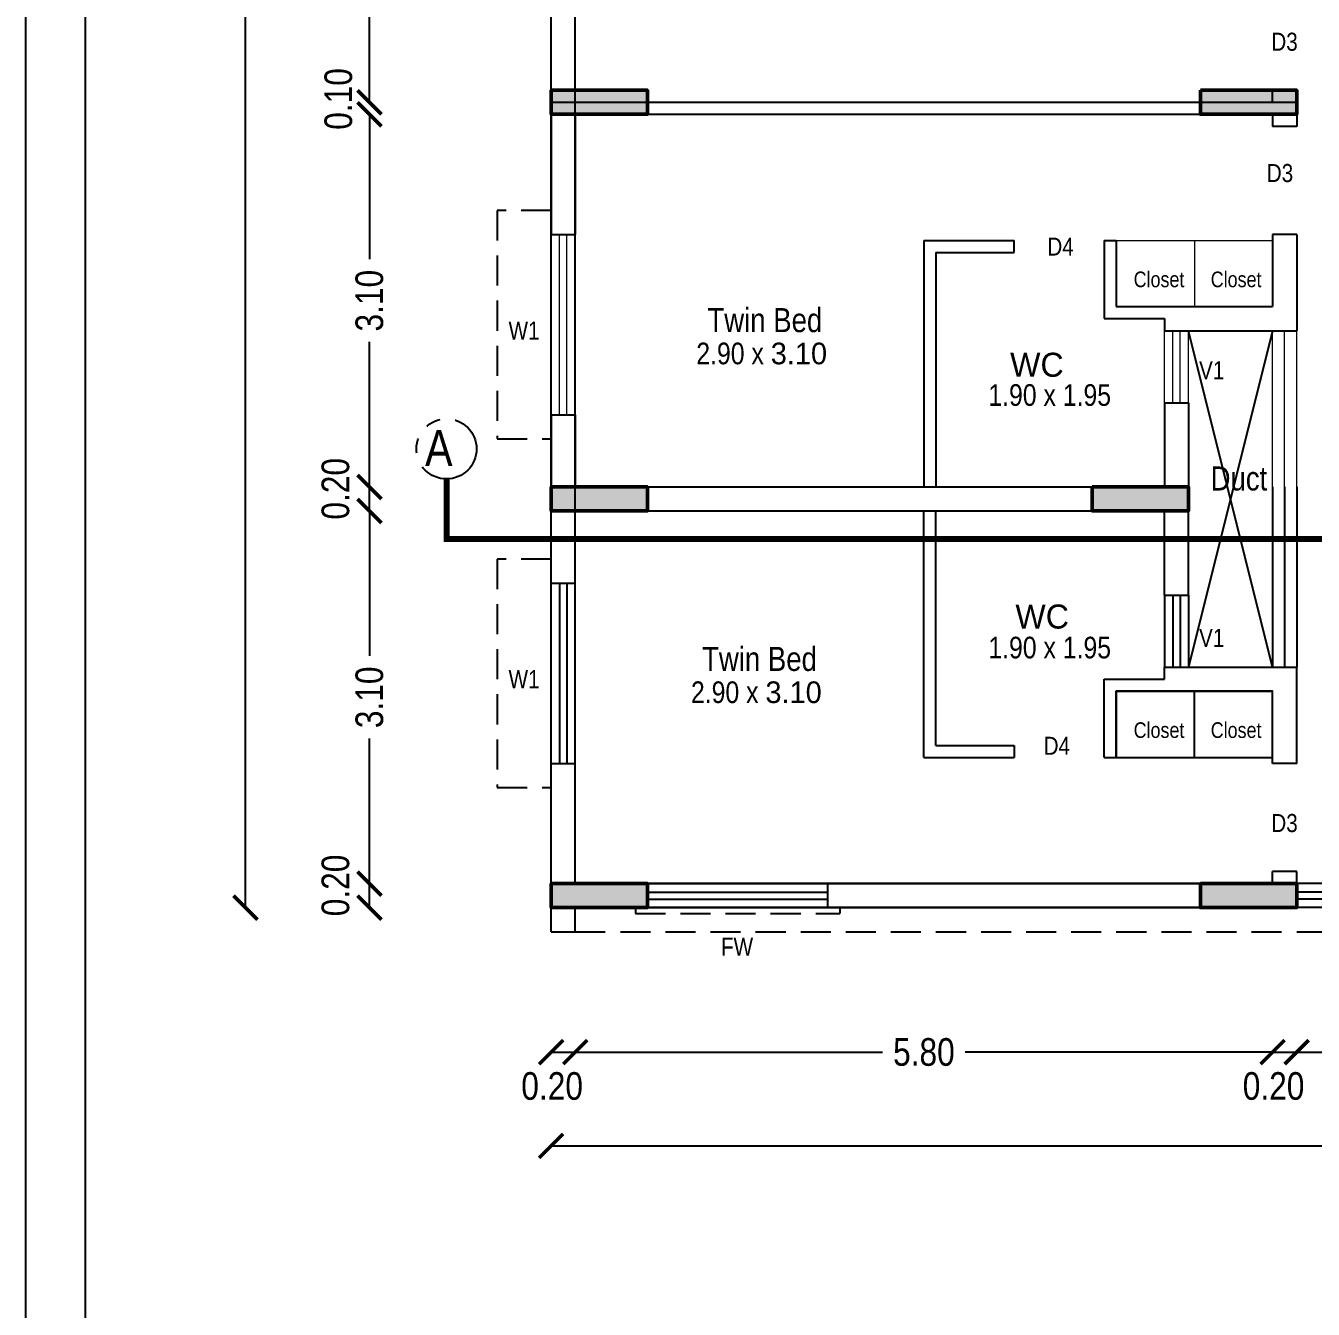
# Model space of a CAD drawing. Header units: metres. Extents: x -488 to 19274, y 1106 to 2071.
# Drawn here: x 19087 to 19097.71, y 1129.7 to 1140.38 of the extents above; entities that cross this region are included whole.
import ezdxf

# ---------------------------------------------------------------- set-up
doc = ezdxf.new("R2010")
doc.units = ezdxf.units.M
doc.header["$MEASUREMENT"] = 0
doc.linetypes.add('HIDDEN', pattern=[0.375, 0.25, -0.125])
doc.linetypes.add('PHANTOM2', pattern=[1.25, 0.625, -0.125, 0.125, -0.125, 0.125, -0.125])
for name, color, linetype in [('0 @ 1 (2)', 7, 'Continuous'), ('BLK_1_FLR_3_CARPET_AREA', 17, 'Continuous'), ('BLK_1_FLR_3_REGULAR_ROOM_0', 117, 'Continuous'), ('WALL', 251, 'Continuous')]:
    doc.layers.add(name, color=color, linetype=linetype)
doc.layers.add('BLK_1_FLR_3_BLT_UP_AREA', color=17, linetype='Continuous', plot=False)
for name, color, linetype, lineweight in [('COL', 1, 'Continuous', 50), ('Hatch', 8, 'Continuous', 5), ('Joinery', 5, 'Continuous', 9), ('LOCATION_PLAN', 7, 'Continuous', 0), ('Railing', 10, 'Continuous', 13), ('Slab', 8, 'Continuous', 9)]:
    doc.layers.add(name, color=color, linetype=linetype, lineweight=lineweight)
doc.layers.add('DA-Furnitures', color=24, linetype='Continuous', lineweight=13, plot=False)
doc.styles.add('CODE', font='swissc.ttf', dxfattribs={"height": 0.25})
doc.styles.get("Standard").update_dxf_attribs({"font": 'swissc.ttf', "height": 0.23})
doc.dimstyles.new('OUTER', dxfattribs={"dimscale": 0, "dimtxt": 0.3, "dimasz": 0.18, "dimexe": 0.18, "dimexo": 0.0625, "dimgap": 0.09, "dimtad": 0, "dimzin": 0, "dimdsep": 46, "dimtxsty": 'CODE', "dimcen": 0.09, "dimse1": 1, "dimse2": 1, "dimclrd": 8, "dimclrt": 1, "dimadec": 0, "dimazin": 0, "dimtfac": 1, "dimtofl": 0, "dimtmove": 0, "dimatfit": 3, "dimfxl": 0, "dimtolj": 1, "dimtzin": 0, "dimarcsym": 0})

# ---------------------------------------------------------------- blocks, each defined once
blk = doc.blocks.new('zw$3395')
at = {"layer": 'Hatch'}
h = blk.add_hatch(color=256, dxfattribs=at)
h.dxf.hatch_style = 1
h.paths.add_polyline_path([(15.05, 12.675), (15.05, 11.475), (15.25, 11.475), (15.25, 12.675)])
h.paths.add_polyline_path([(21.65, 12.661), (21.65, 11.461), (21.85, 11.461), (21.85, 12.661)])
h.paths.add_polyline_path([(15.05, 8.5), (15.05, 7.3), (15.25, 7.3), (15.25, 8.5)])
h.paths.add_polyline_path([(21.65, 8.5), (21.65, 7.3), (21.85, 7.3), (21.85, 8.5)])
h.paths.add_polyline_path([(15.05, 4.675), (15.05, 3.475), (15.25, 3.475), (15.25, 4.675)])
h.paths.add_polyline_path([(21.65, 4.675), (21.65, 3.475), (21.85, 3.475), (21.85, 4.675)])
h.paths.add_polyline_path([(0, 3.5), (0, 3.3), (0.8, 3.3), (0.8, 3.5)])
h.paths.add_polyline_path([(4.5, 3.5), (4.5, 3.3), (5.3, 3.3), (5.3, 3.5)])
h.paths.add_polyline_path([(15.05, 16.5), (15.05, 16.3), (15.85, 16.3), (15.85, 16.5)])
h.paths.add_polyline_path([(0, 0.2), (0, 0), (0.8, 0), (0.8, 0.2)])
h.paths.add_polyline_path([(5.4, 0.2), (5.4, 0), (6.2, 0), (6.2, 0.2)])
h.paths.add_polyline_path([(0, 6.8), (0, 6.6), (0.8, 6.6), (0.8, 6.8)])
h.paths.add_polyline_path([(5.4, 6.8), (5.4, 6.6), (6.2, 6.6), (6.2, 6.8)])
h.paths.add_polyline_path([(21.05, 16.5), (21.05, 16.3), (21.85, 16.3), (21.85, 16.5)])
h.paths.add_polyline_path([(13.35, 12.1), (13.35, 12.9), (13.55, 12.9), (13.55, 12.1)])
h.paths.add_polyline_path([(4.5, 9.8), (4.5, 10), (5.3, 10), (5.3, 9.8)])
h.paths.add_polyline_path([(0, 10), (0, 9.8), (0.8, 9.8), (0.8, 10)])
h.paths.add_polyline_path([(13.35, 7.3), (13.35, 8.1), (13.55, 8.1), (13.55, 7.3)])
h.paths.add_polyline_path([(15.05, 0.2), (15.05, 0), (15.85, 0), (15.85, 0.2)])
h.paths.add_polyline_path([(21.05, 0.2), (21.05, 0), (21.85, 0), (21.85, 0.2)])
h.paths.add_polyline_path([(7.7, 5.1), (7.7, 5.3), (8.3, 5.3), (8.3, 5.1)])
h.paths.add_polyline_path([(7.7, 7.5), (7.7, 7.3), (8.3, 7.3), (8.3, 7.5)])
h.paths.add_polyline_path([(7.7, 10), (7.7, 10.2), (8.3, 10.2), (8.3, 10)])
h.paths.add_polyline_path([(10.15, 7.3), (10.15, 7.9), (10.35, 7.9), (10.35, 7.3)])
h.paths.add_polyline_path([(7.7, 0), (7.7, 0.2), (8.3, 0.2), (8.3, 0)])
h.paths.add_polyline_path([(3.1, 13.3), (3.1, 13.1), (3.7, 13.1), (3.7, 13.3)])
h.paths.add_polyline_path([(0, 13.1), (0, 13.3), (0.6, 13.3), (0.6, 13.1)])
h.paths.add_polyline_path([(5.6, 13.1), (5.6, 13.3), (6.2, 13.3), (6.2, 13.1)])
h.paths.add_polyline_path([(10.15, 10.2), (10.15, 9.6), (10.35, 9.6), (10.35, 10.2)])
h.paths.add_polyline_path([(7.7, 12.7), (7.7, 12.9), (8.3, 12.9), (8.3, 12.7)])
h.paths.add_polyline_path([(10.15, 12.3), (10.15, 12.9), (10.35, 12.9), (10.35, 12.3)])
h.paths.add_polyline_path([(12.95, 5.3), (12.95, 5.1), (13.55, 5.1), (13.55, 5.3)])
h.paths.add_polyline_path([(7.7, 16.3), (7.7, 16.5), (8.3, 16.5), (8.3, 16.3)])
h.paths.add_polyline_path([(9.75, 16.3), (9.75, 16.5), (10.35, 16.5), (10.35, 16.3)])
h.paths.add_polyline_path([(3.1, 16.3), (3.1, 16.5), (3.7, 16.5), (3.7, 16.3)])
h.paths.add_polyline_path([(0, 16.3), (0, 16.5), (0.6, 16.5), (0.6, 16.3)])
h.paths.add_polyline_path([(12.95, 16.3), (12.95, 16.5), (13.55, 16.5), (13.55, 16.3)])
h.paths.add_polyline_path([(12.95, 0), (12.95, 0.2), (13.55, 0.2), (13.55, 0)])
at = {"layer": 'COL'}
for points in [[(0, 6.8), (0.8, 6.8), (0.8, 6.6), (0, 6.6)], [(5.4, 6.8), (6.2, 6.8), (6.2, 6.6), (5.4, 6.6)], [(0, 3.5), (0.8, 3.5), (0.8, 3.3), (0, 3.3)], [(4.5, 3.5), (5.3, 3.5), (5.3, 3.3), (4.5, 3.3)], [(0, 0.2), (0.8, 0.2), (0.8, 0), (0, 0)], [(5.4, 0.2), (6.2, 0.2), (6.2, 0), (5.4, 0)]]:
    blk.add_lwpolyline(points, close=True, dxfattribs=at)
blk = doc.blocks.new('_ArchTick')
at = {"const_width": 0.15}
blk.add_lwpolyline([(-0.5, -0.5), (0.5, 0.5)], dxfattribs=at)
blk = doc.blocks.new('*D427')
at = {"lineweight": -2}
for p, q in [((19091.57, 1131.842), (19094.127, 1131.842)), ((19097.37, 1131.842), (19094.813, 1131.842))]:
    blk.add_line(p, q, dxfattribs=at)
at = {"layer": 'Defpoints', "color": 0}
for p in [(19091.57, 1133.244), (19097.37, 1133.244), (19097.37, 1131.842)]:
    blk.add_point(p, dxfattribs=at)
at = {"lineweight": -2, "xscale": 0.2, "yscale": 0.2, "zscale": 0.2}
for p, rotation in [((19091.57, 1131.842), 179.9999999998697), ((19097.37, 1131.842), 359.9999999998697)]:
    blk.add_blockref('_ArchTick', p, dxfattribs=dict(at, rotation=rotation))
at = {"insert": (19094.47, 1131.842), "char_height": 0.23, "attachment_point": 5}
blk.add_mtext('\\A1;5.80', dxfattribs=at)
blk = doc.blocks.new('*D428')
at = {"lineweight": -2}
blk.add_line((19097.37, 1131.842), (19097.57, 1131.842), dxfattribs=at)
at = {"layer": 'Defpoints', "color": 0}
for p in [(19097.37, 1133.244), (19097.57, 1133.244), (19097.57, 1131.842)]:
    blk.add_point(p, dxfattribs=at)
at = {"lineweight": -2, "xscale": 0.2, "yscale": 0.2, "zscale": 0.2}
for p, rotation in [((19097.37, 1131.842), 179.9999999998697), ((19097.57, 1131.842), 359.9999999998697)]:
    blk.add_blockref('_ArchTick', p, dxfattribs=dict(at, rotation=rotation))
at = {"insert": (19097.378, 1131.559), "char_height": 0.23, "attachment_point": 5}
blk.add_mtext('\\A1;0.20', dxfattribs=at)
blk = doc.blocks.new('*D429')
at = {"lineweight": -2}
for p, q in [((19097.57, 1131.842), (19097.982, 1131.842)), ((19099.07, 1131.842), (19098.659, 1131.842))]:
    blk.add_line(p, q, dxfattribs=at)
at = {"layer": 'Defpoints', "color": 0}
for p in [(19097.57, 1133.244), (19099.07, 1133.244), (19099.07, 1131.842)]:
    blk.add_point(p, dxfattribs=at)
at = {"lineweight": -2, "xscale": 0.2, "yscale": 0.2, "zscale": 0.2}
for p, rotation in [((19097.57, 1131.842), 179.9999999998697), ((19099.07, 1131.842), 359.9999999998697)]:
    blk.add_blockref('_ArchTick', p, dxfattribs=dict(at, rotation=rotation))
at = {"insert": (19098.32, 1131.842), "char_height": 0.23, "attachment_point": 5}
blk.add_mtext('\\A1;1.50', dxfattribs=at)
blk = doc.blocks.new('*D437')
at = {"lineweight": -2}
blk.add_line((19091.37, 1131.842), (19091.57, 1131.842), dxfattribs=at)
at = {"layer": 'Defpoints', "color": 0}
for p in [(19091.37, 1133.244), (19091.57, 1133.244), (19091.57, 1131.842)]:
    blk.add_point(p, dxfattribs=at)
at = {"lineweight": -2, "xscale": 0.2, "yscale": 0.2, "zscale": 0.2}
for p, rotation in [((19091.37, 1131.842), 179.9999999998697), ((19091.57, 1131.842), 359.9999999998697)]:
    blk.add_blockref('_ArchTick', p, dxfattribs=dict(at, rotation=rotation))
at = {"insert": (19091.378, 1131.559), "char_height": 0.23, "attachment_point": 5}
blk.add_mtext('\\A1;0.20', dxfattribs=at)
blk = doc.blocks.new('*D438')
at = {"lineweight": -2}
for p, q in [((19091.37, 1131.062), (19101.878, 1131.062)), ((19113.22, 1131.062), (19102.713, 1131.062))]:
    blk.add_line(p, q, dxfattribs=at)
at = {"layer": 'Defpoints', "color": 0}
for p in [(19091.37, 1133.044), (19113.22, 1133.044), (19113.22, 1131.062)]:
    blk.add_point(p, dxfattribs=at)
at = {"lineweight": -2, "xscale": 0.2, "yscale": 0.2, "zscale": 0.2, "rotation": 180}
blk.add_blockref('_ArchTick', (19091.37, 1131.062), dxfattribs=at)
at = {"lineweight": -2, "xscale": 0.2, "yscale": 0.2, "zscale": 0.2}
blk.add_blockref('_ArchTick', (19113.22, 1131.062), dxfattribs=at)
at = {"insert": (19102.295, 1131.062), "char_height": 0.23, "attachment_point": 5}
blk.add_mtext('\\A1;21.85', dxfattribs=at)
blk = doc.blocks.new('*D439')
at = {"lineweight": -2}
for p, q in [((19089.859, 1136.344), (19089.859, 1135.138)), ((19089.859, 1133.244), (19089.859, 1134.451))]:
    blk.add_line(p, q, dxfattribs=at)
at = {"layer": 'Defpoints', "color": 0}
for p in [(19089.859, 1136.344), (19091.57, 1136.344), (19091.57, 1133.244)]:
    blk.add_point(p, dxfattribs=at)
at = {"lineweight": -2, "xscale": 0.2, "yscale": 0.2, "zscale": 0.2}
for p, rotation in [((19089.859, 1136.344), 90), ((19089.859, 1133.244), 270)]:
    blk.add_blockref('_ArchTick', p, dxfattribs=dict(at, rotation=rotation))
at = {"insert": (19089.859, 1134.794), "char_height": 0.23, "attachment_point": 5, "rotation": 90}
blk.add_mtext('\\A1;3.10', dxfattribs=at)
blk = doc.blocks.new('*D440')
at = {"lineweight": -2}
blk.add_line((19089.859, 1136.344), (19089.859, 1136.544), dxfattribs=at)
at = {"layer": 'Defpoints', "color": 0}
for p in [(19089.859, 1136.544), (19091.57, 1136.544), (19091.57, 1136.344)]:
    blk.add_point(p, dxfattribs=at)
at = {"lineweight": -2, "xscale": 0.2, "yscale": 0.2, "zscale": 0.2}
for p, rotation in [((19089.859, 1136.544), 90), ((19089.859, 1136.344), 270)]:
    blk.add_blockref('_ArchTick', p, dxfattribs=dict(at, rotation=rotation))
at = {"insert": (19089.577, 1136.529), "char_height": 0.23, "attachment_point": 5, "rotation": 90}
blk.add_mtext('\\A1;0.20', dxfattribs=at)
blk = doc.blocks.new('*D441')
at = {"lineweight": -2}
for p, q in [((19089.859, 1139.644), (19089.859, 1138.438)), ((19089.859, 1136.544), (19089.859, 1137.751))]:
    blk.add_line(p, q, dxfattribs=at)
at = {"layer": 'Defpoints', "color": 0}
for p in [(19089.859, 1139.644), (19091.57, 1139.644), (19091.57, 1136.544)]:
    blk.add_point(p, dxfattribs=at)
at = {"lineweight": -2, "xscale": 0.2, "yscale": 0.2, "zscale": 0.2}
for p, rotation in [((19089.859, 1139.644), 90), ((19089.859, 1136.544), 270)]:
    blk.add_blockref('_ArchTick', p, dxfattribs=dict(at, rotation=rotation))
at = {"insert": (19089.859, 1138.094), "char_height": 0.23, "attachment_point": 5, "rotation": 90}
blk.add_mtext('\\A1;3.10', dxfattribs=at)
blk = doc.blocks.new('*D442')
at = {"lineweight": -2}
for p, q in [((19089.859, 1139.744), (19089.859, 1139.944)), ((19089.859, 1139.644), (19089.859, 1139.444))]:
    blk.add_line(p, q, dxfattribs=at)
at = {"layer": 'Defpoints', "color": 0}
for p in [(19089.859, 1139.744), (19091.57, 1139.744), (19091.57, 1139.644)]:
    blk.add_point(p, dxfattribs=at)
at = {"lineweight": -2, "xscale": 0.2, "yscale": 0.2, "zscale": 0.2}
for p, rotation in [((19089.859, 1139.744), 270), ((19089.859, 1139.644), 90)]:
    blk.add_blockref('_ArchTick', p, dxfattribs=dict(at, rotation=rotation))
at = {"insert": (19089.601, 1139.772), "char_height": 0.23, "attachment_point": 5, "rotation": 90}
blk.add_mtext('\\A1;0.10', dxfattribs=at)
blk = doc.blocks.new('*D443')
at = {"lineweight": -2}
for p, q in [((19089.859, 1142.844), (19089.859, 1141.638)), ((19089.859, 1139.744), (19089.859, 1140.951))]:
    blk.add_line(p, q, dxfattribs=at)
at = {"layer": 'Defpoints', "color": 0}
for p in [(19089.859, 1142.844), (19091.57, 1142.844), (19091.57, 1139.744)]:
    blk.add_point(p, dxfattribs=at)
at = {"lineweight": -2, "xscale": 0.2, "yscale": 0.2, "zscale": 0.2}
for p, rotation in [((19089.859, 1142.844), 90), ((19089.859, 1139.744), 270)]:
    blk.add_blockref('_ArchTick', p, dxfattribs=dict(at, rotation=rotation))
at = {"insert": (19089.859, 1141.294), "char_height": 0.23, "attachment_point": 5, "rotation": 90}
blk.add_mtext('\\A1;3.10', dxfattribs=at)
blk = doc.blocks.new('*D449')
at = {"lineweight": -2}
blk.add_line((19089.859, 1133.044), (19089.859, 1133.244), dxfattribs=at)
at = {"layer": 'Defpoints', "color": 0}
for p in [(19089.859, 1133.244), (19091.57, 1133.244), (19091.57, 1133.044)]:
    blk.add_point(p, dxfattribs=at)
at = {"lineweight": -2, "xscale": 0.2, "yscale": 0.2, "zscale": 0.2}
for p, rotation in [((19089.859, 1133.244), 90), ((19089.859, 1133.044), 270)]:
    blk.add_blockref('_ArchTick', p, dxfattribs=dict(at, rotation=rotation))
at = {"insert": (19089.577, 1133.229), "char_height": 0.23, "attachment_point": 5, "rotation": 90}
blk.add_mtext('\\A1;0.20', dxfattribs=at)
blk = doc.blocks.new('*D450')
at = {"lineweight": -2}
for p, q in [((19088.828, 1149.544), (19088.828, 1141.709)), ((19088.828, 1133.044), (19088.828, 1140.88))]:
    blk.add_line(p, q, dxfattribs=at)
at = {"layer": 'Defpoints', "color": 0}
for p in [(19091.37, 1149.544), (19088.828, 1133.044), (19091.37, 1133.044)]:
    blk.add_point(p, dxfattribs=at)
at = {"lineweight": -2, "xscale": 0.2, "yscale": 0.2, "zscale": 0.2}
for p, rotation in [((19088.828, 1149.544), 90), ((19088.828, 1133.044), 270)]:
    blk.add_blockref('_ArchTick', p, dxfattribs=dict(at, rotation=rotation))
at = {"insert": (19088.828, 1141.294), "char_height": 0.23, "attachment_point": 5, "rotation": 90}
blk.add_mtext('\\A1;16.50', dxfattribs=at)

msp = doc.modelspace()

# ---------------------------------------------------------------- linework, layer by layer
at = {"linetype": 'HIDDEN'}
for p, q in [((19090.92031, 1138.84425), (19090.92031, 1136.94425)), ((19091.37031, 1138.84425), (19090.92031, 1138.84425)), ((19090.92031, 1136.94425), (19091.37031, 1136.94425)), ((19090.92031, 1135.94425), (19090.92031, 1134.04425)), ((19091.37031, 1135.94425), (19090.92031, 1135.94425)), ((19090.92031, 1134.04425), (19091.37031, 1134.04425)), ((19092.07031, 1133.04425), (19092.07031, 1132.99425)), ((19092.07031, 1132.99425), (19093.77031, 1132.99425)), ((19093.77031, 1133.04425), (19093.77031, 1132.99425)), ((19091.57031, 1132.84425), (19099.07031, 1132.84425))]:
    msp.add_line(p, q, dxfattribs=at)
for p, q in [((19097.37031, 1137.84425), (19096.67031, 1135.04425)), ((19097.37031, 1135.04425), (19096.67031, 1137.84425)), ((19091.37031, 1135.74425), (19091.37031, 1136.54425)), ((19091.37031, 1136.54425), (19096.67031, 1136.54425)), ((19096.67031, 1135.64425), (19096.67031, 1136.54425)), ((19097.37031, 1136.54425), (19097.37031, 1135.04425)), ((19097.47031, 1136.54425), (19097.47031, 1135.04425)), ((19097.57031, 1136.54425), (19097.57031, 1135.04425)), ((19091.57031, 1135.74425), (19091.57031, 1136.34425)), ((19091.57031, 1136.34425), (19094.47031, 1136.34425)), ((19094.47031, 1134.29425), (19094.47031, 1136.34425)), ((19094.57031, 1134.39425), (19094.57031, 1136.34425)), ((19094.57031, 1136.34425), (19096.47031, 1136.34425)), ((19096.47031, 1135.64425), (19096.47031, 1136.34425)), ((19091.37031, 1134.24425), (19091.37031, 1135.74425)), ((19091.37031, 1135.74425), (19091.57031, 1135.74425)), ((19091.44031, 1135.74425), (19091.44031, 1134.24425)), ((19091.50031, 1135.74425), (19091.50031, 1134.24425)), ((19091.57031, 1134.24425), (19091.57031, 1135.74425)), ((19096.47031, 1135.64425), (19096.47031, 1135.04425)), ((19096.47031, 1135.64425), (19096.67031, 1135.64425)), ((19096.54031, 1135.64425), (19096.54031, 1135.04425)), ((19096.60031, 1135.64425), (19096.60031, 1135.04425)), ((19096.67031, 1135.64425), (19096.67031, 1135.04425)), ((19096.47031, 1135.04425), (19097.57031, 1135.04425)), ((19096.47031, 1134.94425), (19096.47031, 1135.04425)), ((19097.57031, 1134.24425), (19097.57031, 1135.04425)), ((19095.97031, 1134.29425), (19095.97031, 1134.94425)), ((19095.97031, 1134.94425), (19096.47031, 1134.94425)), ((19096.07031, 1134.29425), (19096.07031, 1134.84425)), ((19096.07031, 1134.84425), (19097.37031, 1134.84425)), ((19096.72031, 1134.29425), (19096.72031, 1134.84425)), ((19097.37031, 1134.24425), (19097.37031, 1134.84425)), ((19094.57031, 1134.39425), (19095.22031, 1134.39425)), ((19095.22031, 1134.39425), (19095.22031, 1134.29425)), ((19094.47031, 1134.29425), (19095.22031, 1134.29425)), ((19095.97031, 1134.29425), (19096.07031, 1134.29425)), ((19091.37031, 1134.24425), (19091.57031, 1134.24425)), ((19091.37031, 1133.04425), (19091.37031, 1134.24425)), ((19091.57031, 1133.24425), (19091.57031, 1134.24425)), ((19097.57031, 1134.24425), (19097.37031, 1134.24425)), ((19097.57031, 1133.34425), (19097.37031, 1133.34425)), ((19097.37031, 1133.24425), (19097.37031, 1133.34425)), ((19097.57031, 1133.04425), (19097.57031, 1133.34425)), ((19091.57031, 1133.24425), (19092.17031, 1133.24425)), ((19092.17031, 1133.24425), (19093.67031, 1133.24425)), ((19092.17031, 1133.04425), (19092.17031, 1133.24425)), ((19093.67031, 1133.24425), (19097.37031, 1133.24425)), ((19093.67031, 1133.04425), (19093.67031, 1133.24425)), ((19099.07031, 1133.24425), (19097.57031, 1133.24425)), ((19092.17031, 1133.17425), (19093.67031, 1133.17425)), ((19092.17031, 1133.11425), (19093.67031, 1133.11425)), ((19099.07031, 1133.17425), (19097.57031, 1133.17425)), ((19099.07031, 1133.11425), (19097.57031, 1133.11425)), ((19091.37031, 1132.84425), (19091.37031, 1133.04425)), ((19091.57031, 1132.84425), (19091.57031, 1133.04425)), ((19091.57031, 1133.04425), (19092.17031, 1133.04425)), ((19092.17031, 1133.04425), (19093.67031, 1133.04425)), ((19093.67031, 1133.04425), (19097.57031, 1133.04425)), ((19099.07031, 1133.04425), (19097.57031, 1133.04425)), ((19091.37031, 1132.84425), (19091.57031, 1132.84425))]:
    msp.add_line(p, q)
msp.add_lwpolyline([(19087.0003, 1106.44003), (19087.0003, 1181.70198), (19231.41611, 1181.70198), (19231.41611, 1106.44003), (19087.0003, 1106.44003)])
at = {"linetype": 'PHANTOM2', "const_width": 0.05}
msp.add_lwpolyline([(19114.01101, 1136.61059), (19114.01101, 1136.11059), (19090.49974, 1136.11059), (19090.49974, 1136.61059)], dxfattribs=at)
msp.add_lwpolyline([(19096.07031, 1134.29425), (19097.37031, 1134.29425), (19097.37031, 1134.84425), (19096.07031, 1134.84425)], close=True)
at = {"linetype": 'PHANTOM2'}
msp.add_circle((19090.49974, 1136.86059), 0.25, dxfattribs=at)
at = {"layer": 'BLK_1_FLR_3_BLT_UP_AREA', "color": 17}
msp.add_lwpolyline([(19113.22031, 1133.04425), (19104.72031, 1133.04425), (19104.72031, 1138.14425), (19099.27031, 1138.14425), (19099.27031, 1133.04425), (19091.37031, 1133.04425), (19091.37031, 1149.54425), (19113.22031, 1149.54425)], close=True, dxfattribs=at)
at = {"layer": 'BLK_1_FLR_3_CARPET_AREA', "color": 17}
msp.add_lwpolyline([(19113.02031, 1149.34425), (19113.02031, 1133.24425), (19104.92031, 1133.24425), (19104.92031, 1138.34425), (19099.07031, 1138.34425), (19099.07031, 1133.24424), (19091.57031, 1133.24424), (19091.57031, 1146.14425), (19097.57031, 1146.14425), (19097.57031, 1149.34425), (19099.07031, 1149.34425), (19099.07031, 1140.34425), (19104.92031, 1140.34425), (19104.92031, 1149.34425), (19113.02031, 1149.34425)], close=True, dxfattribs=at)
at = {"layer": 'BLK_1_FLR_3_REGULAR_ROOM_0', "color": 2}
msp.add_lwpolyline([(19113.02031, 1149.34425), (19113.02031, 1133.24425), (19104.92031, 1133.24425), (19104.92031, 1138.34425), (19099.07031, 1138.34425), (19099.07031, 1133.24424), (19091.57031, 1133.24424), (19091.57031, 1146.14425), (19097.57031, 1146.14425), (19097.57031, 1149.34425), (19099.07031, 1149.34425), (19099.07031, 1140.34425), (19104.92031, 1140.34425), (19104.92031, 1149.34425), (19113.02031, 1149.34425)], close=True, dxfattribs=at)
at = {"layer": 'DA-Furnitures'}
msp.add_line((19096.72031, 1138.59425), (19096.72031, 1138.04425), dxfattribs=at)
msp.add_lwpolyline([(19096.07031, 1138.59425), (19097.37031, 1138.59425), (19097.37031, 1138.04425), (19096.07031, 1138.04425)], close=True, dxfattribs=at)
at = {"layer": 'Joinery'}
for p, q in [((19091.37031, 1138.64425), (19091.37031, 1137.14425)), ((19091.44031, 1137.14425), (19091.44031, 1138.64425)), ((19091.50031, 1137.14425), (19091.50031, 1138.64425)), ((19091.57031, 1138.64425), (19091.57031, 1137.14425)), ((19096.47031, 1137.24425), (19096.47031, 1137.84425)), ((19096.54031, 1137.24425), (19096.54031, 1137.84425)), ((19096.60031, 1137.24425), (19096.60031, 1137.84425)), ((19096.67031, 1137.24425), (19096.67031, 1137.84425))]:
    msp.add_line(p, q, dxfattribs=at)
at = {"layer": 'LOCATION_PLAN', "color": 7, "lineweight": -2}
msp.add_lwpolyline([(19230.91869, 1181.52553), (19230.91869, 1106.93744), (19087.49771, 1106.93744), (19087.49771, 1181.20457), (19218.48338, 1181.20457)], dxfattribs=at)
at = {"layer": 'Railing'}
for p, q in [((19097.47031, 1136.34425), (19097.47031, 1137.84425)), ((19097.57031, 1136.34425), (19097.57031, 1137.84425))]:
    msp.add_line(p, q, dxfattribs=at)
at = {"layer": 'Slab'}
msp.add_line((19097.37031, 1136.34425), (19097.37031, 1137.84425), dxfattribs=at)
at = {"layer": 'WALL'}
for p, q in [((19091.37031, 1139.64425), (19091.37031, 1140.74425)), ((19091.57031, 1139.74425), (19091.57031, 1140.74425)), ((19097.37031, 1139.74425), (19097.37031, 1139.84425)), ((19097.57031, 1139.84425), (19097.37031, 1139.84425)), ((19097.57031, 1139.64425), (19097.57031, 1139.84425)), ((19091.37031, 1139.74425), (19097.57031, 1139.74425)), ((19091.37031, 1139.74425), (19091.37031, 1138.64425)), ((19091.57031, 1139.74425), (19097.37031, 1139.74425)), ((19097.57031, 1139.74425), (19097.57031, 1139.54425)), ((19091.37031, 1139.64425), (19097.57031, 1139.64425)), ((19091.57031, 1139.64425), (19097.37031, 1139.64425)), ((19091.57031, 1139.64425), (19091.57031, 1138.64425)), ((19097.37031, 1139.64425), (19097.37031, 1139.54425)), ((19097.57031, 1139.54425), (19097.37031, 1139.54425)), ((19091.37031, 1138.64425), (19091.57031, 1138.64425)), ((19094.47031, 1138.59425), (19094.47031, 1136.54425)), ((19094.47031, 1138.59425), (19095.22031, 1138.59425)), ((19095.22031, 1138.49425), (19095.22031, 1138.59425)), ((19095.97031, 1138.59425), (19096.07031, 1138.59425)), ((19095.97031, 1138.59425), (19095.97031, 1137.94425)), ((19096.07031, 1138.59425), (19096.07031, 1138.04425)), ((19097.37031, 1138.64425), (19097.37031, 1138.04425)), ((19097.57031, 1138.64425), (19097.37031, 1138.64425)), ((19097.57031, 1138.64425), (19097.57031, 1137.84425)), ((19094.57031, 1138.49425), (19094.57031, 1136.54425)), ((19094.57031, 1138.49425), (19095.22031, 1138.49425)), ((19096.07031, 1138.04425), (19097.37031, 1138.04425)), ((19095.97031, 1137.94425), (19096.47031, 1137.94425)), ((19096.47031, 1137.94425), (19096.47031, 1137.84425)), ((19096.47031, 1137.84425), (19097.57031, 1137.84425)), ((19096.47031, 1137.24425), (19096.47031, 1136.54425)), ((19096.47031, 1137.24425), (19096.67031, 1137.24425)), ((19096.67031, 1137.24425), (19096.67031, 1136.34425)), ((19091.37031, 1137.14425), (19091.37031, 1136.34425)), ((19091.37031, 1137.14425), (19091.57031, 1137.14425)), ((19091.57031, 1137.14425), (19091.57031, 1136.54425)), ((19091.57031, 1136.54425), (19094.47031, 1136.54425)), ((19094.57031, 1136.54425), (19096.47031, 1136.54425)), ((19091.37031, 1136.34425), (19096.67031, 1136.34425))]:
    msp.add_line(p, q, dxfattribs=at)

# ---------------------------------------------------------------- block references
msp.add_blockref('zw$3395', (19091.37031, 1133.04425))

# ---------------------------------------------------------------- texts
for s, insert, char_height, width, attachment_point in [('D3', (19097.35942, 1140.32323), 0.15, 0.3942709, 1), ('D3', (19097.32142, 1139.23074), 0.15, 0.3942709, 1), ('D4', (19095.4967, 1138.619), 0.15, 0.3942709, 1), ('Closet', (19096.63632, 1138.20424), 0.13, 3.8320968, 9), ('Closet', (19097.27753, 1138.20424), 0.13, 3.8320968, 9), ('Twin Bed', (19093.62455, 1137.82915), 0.2, 3.8320968, 9), ('W1', (19091.01571, 1137.92003), 0.15, 0.3942709, 1), ('2.90 x \\fHeebo|b0|i0|c0|p2;3.10', (19093.6647, 1137.56225), 0.18, 3.8320968, 9), ('{\\fHeebo|b0|i0|c0|p34;WC}', (19095.63256, 1137.45801), 0.2, 3.8320968, 9), ('V1', (19096.75838, 1137.59059), 0.15, 0.3942709, 1), ('1.90 x 1.95', (19096.02638, 1137.21638), 0.18, 3.8320968, 9), ('{\\W9.1208;  }A', (19088.57791, 1136.71748), 0.3, 3.8320968, 7), ('Duct', (19097.32547, 1136.51177), 0.2, 3.8320968, 9), ('{\\fHeebo|b0|i0|c0|p34;WC}', (19095.67631, 1135.36323), 0.2, 3.8320968, 9), ('V1', (19096.75838, 1135.36327), 0.15, 0.3942709, 1), ('1.90 x 1.95', (19096.02638, 1135.11535), 0.18, 3.8320968, 9), ('Twin Bed', (19093.58012, 1135.01068), 0.2, 3.8320968, 9), ('W1', (19091.01571, 1135.02003), 0.15, 0.3942709, 1), ('2.90 x \\fHeebo|b0|i0|c0|p2;3.10', (19093.62027, 1134.74378), 0.18, 3.8320968, 9), ('Closet', (19096.63632, 1134.45424), 0.13, 3.8320968, 9), ('Closet', (19097.27753, 1134.45424), 0.13, 3.8320968, 9), ('D4', (19095.46591, 1134.46577), 0.15, 0.3942709, 1), ('D3', (19097.35942, 1133.82323), 0.15, 0.3942709, 1), ('FW', (19092.78215, 1132.79356), 0.15, 0.3942709, 1)]:
    msp.add_mtext(s, dxfattribs=dict(insert=insert, char_height=char_height, width=width, attachment_point=attachment_point))

# ---------------------------------------------------------------- dimensions: what is measured, and where the dimension line sits
at = {"layer": '0 @ 1 (2)'}
for p1, p2, distance, picture, middle in [((19091.37031, 1149.54425), (19091.37031, 1133.04425), -2.54194, '*D450', (19088.82837, 1141.29425)), ((19091.37031, 1133.04425), (19113.22031, 1133.04425), -1.98271, '*D438', (19102.29531, 1131.06154))]:
    dim = msp.add_aligned_dim(p1=p1, p2=p2, distance=distance, dimstyle='OUTER', override={"dimscale": 1, "dimtxt": 0.23, "dimasz": 0.2, "dimtxsty": 'Standard', "dimblk": 'ArchTick', "dimclrd": 256, "dimclre": 256, "dimclrt": 256, "dimtix": 0, "dimtofl": 0, "dimtmove": 0, "dimatfit": 3, "dimfxl": 0}, dxfattribs=at)
    dim.commit()
    dim.dimension.update_dxf_attribs({"geometry": picture, "text_midpoint": middle})
for base, p1, p2, angle, picture, middle in [((19089.85852, 1142.84425), (19091.57031, 1139.74425), (19091.57031, 1142.84425), 270, '*D443', (19089.85852, 1141.29425)), ((19089.85852, 1139.64425), (19091.57031, 1136.54425), (19091.57031, 1139.64425), 270, '*D441', (19089.85852, 1138.09425)), ((19089.85852, 1136.34425), (19091.57031, 1133.24425), (19091.57031, 1136.34425), 270, '*D439', (19089.85852, 1134.79425)), ((19097.37031, 1131.84178), (19091.57031, 1133.24425), (19097.37031, 1133.24425), 180, '*D427', (19094.47031, 1131.84178)), ((19099.07031, 1131.84178), (19097.57031, 1133.24425), (19099.07031, 1133.24425), 180, '*D429', (19098.32031, 1131.84178))]:
    dim = msp.add_linear_dim(base=base, p1=p1, p2=p2, angle=angle, dimstyle='OUTER', override={"dimscale": 1, "dimtxt": 0.23, "dimasz": 0.2, "dimtxsty": 'Standard', "dimblk": 'ArchTick', "dimclrd": 256, "dimclre": 256, "dimclrt": 256, "dimtix": 0, "dimtofl": 0, "dimtmove": 1, "dimatfit": 3, "dimfxl": 0}, dxfattribs=at)
    dim.commit()
    dim.dimension.update_dxf_attribs({"geometry": picture, "text_midpoint": middle})
for base, p1, p2, angle, picture, middle in [((19089.85852, 1139.74425), (19091.57031, 1139.64425), (19091.57031, 1139.74425), 270, '*D442', (19089.60086, 1139.77155)), ((19089.85852, 1136.54425), (19091.57031, 1136.34425), (19091.57031, 1136.54425), 270, '*D440', (19089.57716, 1136.52866)), ((19089.85852, 1133.24425), (19091.57031, 1133.04425), (19091.57031, 1133.24425), 270, '*D449', (19089.57716, 1133.22866)), ((19091.57031, 1131.84178), (19091.37031, 1133.24425), (19091.57031, 1133.24425), 180, '*D437', (19091.37804, 1131.55865)), ((19097.57031, 1131.84178), (19097.37031, 1133.24425), (19097.57031, 1133.24425), 180, '*D428', (19097.37804, 1131.55865))]:
    dim = msp.add_linear_dim(base=base, p1=p1, p2=p2, angle=angle, dimstyle='OUTER', override={"dimscale": 1, "dimtxt": 0.23, "dimasz": 0.2, "dimtxsty": 'Standard', "dimblk": 'ArchTick', "dimclrd": 256, "dimclre": 256, "dimclrt": 256, "dimtix": 0, "dimtofl": 0, "dimtmove": 1, "dimatfit": 3, "dimfxl": 0}, dxfattribs=at)
    dim.commit()
    dim.dimension.update_dxf_attribs({"geometry": picture, "text_midpoint": middle, "dimtype": 128})

doc.saveas('drawing.dxf')
